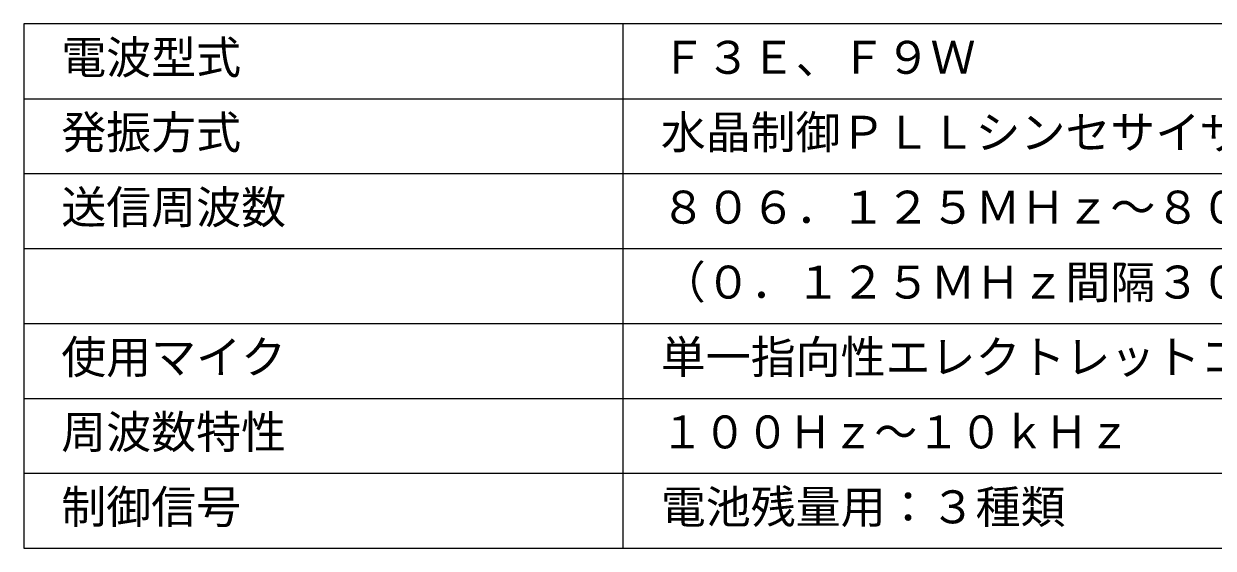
# Model space of a CAD drawing. Units: millimetres, scale not verified. Extents: x -63 to 62, y -56 to 57.
# Drawn here: x -62.5 to 16.8, y -56.5 to -21.5 of the extents above; entities that cross this region are included whole.
import ezdxf
from ezdxf.enums import TextEntityAlignment as Align

# ---------------------------------------------------------------- set-up
doc = ezdxf.new("R2010")
doc.units = ezdxf.units.MM
doc.header["$LTSCALE"] = 0.125
doc.layers.add('0-2_WAKU', color=1, linetype='Continuous', lineweight=18)
doc.layers.add('0-3_MOJI1', color=7, linetype='Continuous')
doc.styles.add('ＭＳ ゴシック', font='')
doc.styles.get('ＭＳ ゴシック').set_extended_font_data('MS Gothic')

msp = doc.modelspace()

# ---------------------------------------------------------------- linework, layer by layer
at = {"layer": '0-2_WAKU', "color": 4}
for p, q in [((62.4927, -21.4947), (-62.5073, -21.4947)), ((-62.5073, -21.4947), (-62.5073, -56.4947)), ((-22.5073, -56.4947), (-22.5073, -21.4947)), ((-62.5073, -56.4947), (62.4927, -56.4947))]:
    msp.add_line(p, q, dxfattribs=at)
at = {"layer": '0-2_WAKU'}
for p, q in [((-62.5073, -26.4947), (62.4927, -26.4947)), ((-62.5073, -31.4947), (62.4927, -31.4947)), ((-62.5073, -36.4947), (62.4927, -36.4947)), ((-62.5073, -41.4947), (62.4927, -41.4947)), ((-62.5073, -46.4947), (62.4927, -46.4947)), ((-62.5073, -51.4947), (62.4927, -51.4947))]:
    msp.add_line(p, q, dxfattribs=at)

# ---------------------------------------------------------------- texts
at = {"layer": '0-3_MOJI1', "style": 'ＭＳ ゴシック'}
for s, p in [('電波型式', (-60.0073, -25.4947)), ('Ｆ３Ｅ、Ｆ９Ｗ', (-20.0073, -25.4947)), ('発振方式', (-60.0073, -30.4947)), ('水晶制御ＰＬＬシンセサイザー方式', (-20.0073, -30.4947)), ('送信周波数', (-60.0073, -35.4947)), ('８０６．１２５ＭＨｚ～８０９．７５０ＭＨｚ', (-20.0073, -35.4947)), ('（０．１２５ＭＨｚ間隔３０波中１波）', (-20.0073, -40.4947)), ('使用マイク', (-60.0073, -45.4947)), ('単一指向性エレクトレットコンデンサー型', (-20.0073, -45.4947)), ('周波数特性', (-60.0073, -50.4947)), ('制御信号', (-60.0073, -55.4947)), ('電池残量用：３種類', (-20.0073, -55.4947))]:
    msp.add_text(s, height=2.199, dxfattribs=at).set_placement(p, align=Align.BOTTOM_LEFT)
at = {"layer": '0-3_MOJI1', "style": 'ＭＳ ゴシック', "width": 0.95}
msp.add_text('１００Ｈｚ～１０ｋＨｚ', height=2.199, dxfattribs=at).set_placement((-20.0073, -50.4947), align=Align.BOTTOM_LEFT)

doc.saveas('drawing.dxf')
